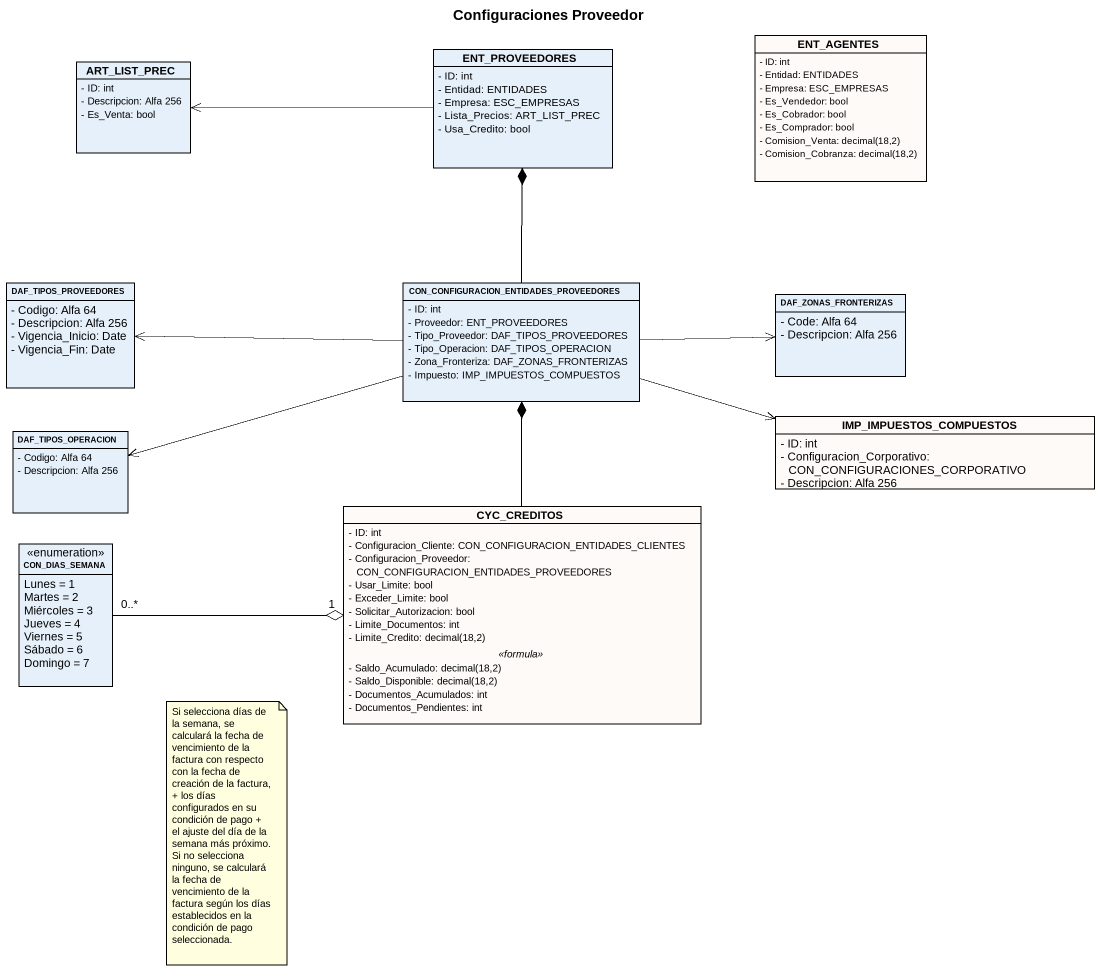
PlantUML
@startuml
title Configuraciones Proveedor
hide circle
hide empty members
skinparam classAttributeIconSize 0
class ENT_PROVEEDORES {
  - ID: int
  - Entidad: ENTIDADES
  - Empresa: ESC_EMPRESAS
  - Lista_Precios: ART_LIST_PREC
  - Usa_Credito: bool
}
class ENT_AGENTES #FDFAF7 {
  - ID: int
  - Entidad: ENTIDADES
  - Empresa: ESC_EMPRESAS
  - Es_Vendedor: bool
  - Es_Cobrador: bool
  - Es_Comprador: bool
  {field} - Comision_Venta: decimal(18,2)
  {field} - Comision_Cobranza: decimal(18,2)
}
class ART_LIST_PREC {
  - ID: int
  - Descripcion: Alfa 256
  - Es_Venta: bool
}
class DAF_TIPOS_PROVEEDORES {
  - Codigo: Alfa 64
  - Descripcion: Alfa 256
  - Vigencia_Inicio: Date
  - Vigencia_Fin: Date
}
class "CON_CONFIGURACION_ENTIDADES_PROVEEDORES" as CON_CONFIGURACION_ENTIDADES {
  - ID: int
  - Proveedor: ENT_PROVEEDORES
  - Tipo_Proveedor: DAF_TIPOS_PROVEEDORES
  - Tipo_Operacion: DAF_TIPOS_OPERACION
  - Zona_Fronteriza: DAF_ZONAS_FRONTERIZAS
  - Impuesto: IMP_IMPUESTOS_COMPUESTOS
}
class DAF_ZONAS_FRONTERIZAS {
  - Code: Alfa 64
  - Descripcion: Alfa 256
}
class DAF_TIPOS_OPERACION {
  - Codigo: Alfa 64
  - Descripcion: Alfa 256
}
class IMP_IMPUESTOS_COMPUESTOS #FDFAF7 {
  - ID: int
  - Configuracion_Corporativo: CON_CONFIGURACIONES_CORPORATIVO
  - Descripcion: Alfa 256
}
class CYC_CREDITOS #FDFAF7 {
  - ID: int
  - Configuracion_Cliente: CON_CONFIGURACION_ENTIDADES_CLIENTES
  - Configuracion_Proveedor: CON_CONFIGURACION_ENTIDADES_PROVEEDORES
  - Usar_Limite: bool
  - Exceder_Limite: bool
  - Solicitar_Autorizacion: bool
  - Limite_Documentos: int
  {field} - Limite_Credito: decimal(18,2)
  .. <<formula>> ..
  {field} - Saldo_Acumulado: decimal(18,2)
  {field} - Saldo_Disponible: decimal(18,2)
  - Documentos_Acumulados: int
  - Documentos_Pendientes: int
}
enum CON_DIAS_SEMANA {
  Lunes = 1
  Martes = 2
  Miércoles = 3
  Jueves = 4
  Viernes = 5
  Sábado = 6
  Domingo = 7
}
ENT_PROVEEDORES -left-> ART_LIST_PREC
CON_CONFIGURACION_ENTIDADES -up-* ENT_PROVEEDORES
CON_CONFIGURACION_ENTIDADES -left-> DAF_TIPOS_PROVEEDORES
CON_CONFIGURACION_ENTIDADES -right-> DAF_ZONAS_FRONTERIZAS
CON_CONFIGURACION_ENTIDADES -left-> DAF_TIPOS_OPERACION
CON_CONFIGURACION_ENTIDADES -right-> IMP_IMPUESTOS_COMPUESTOS
CYC_CREDITOS -up-* CON_CONFIGURACION_ENTIDADES
CON_DIAS_SEMANA "0..*" -right-o "1" CYC_CREDITOS
note as N1
  Si selecciona días de la semana, se calculará la fecha de vencimiento de la factura con respecto con la fecha de creación de la factura, + los días configurados en su condición de pago + el ajuste del día de la semana más próximo.
  Si no selecciona ninguno, se calculará la fecha de vencimiento de la factura según los días establecidos en la condición de pago seleccionada.
end note
@enduml
